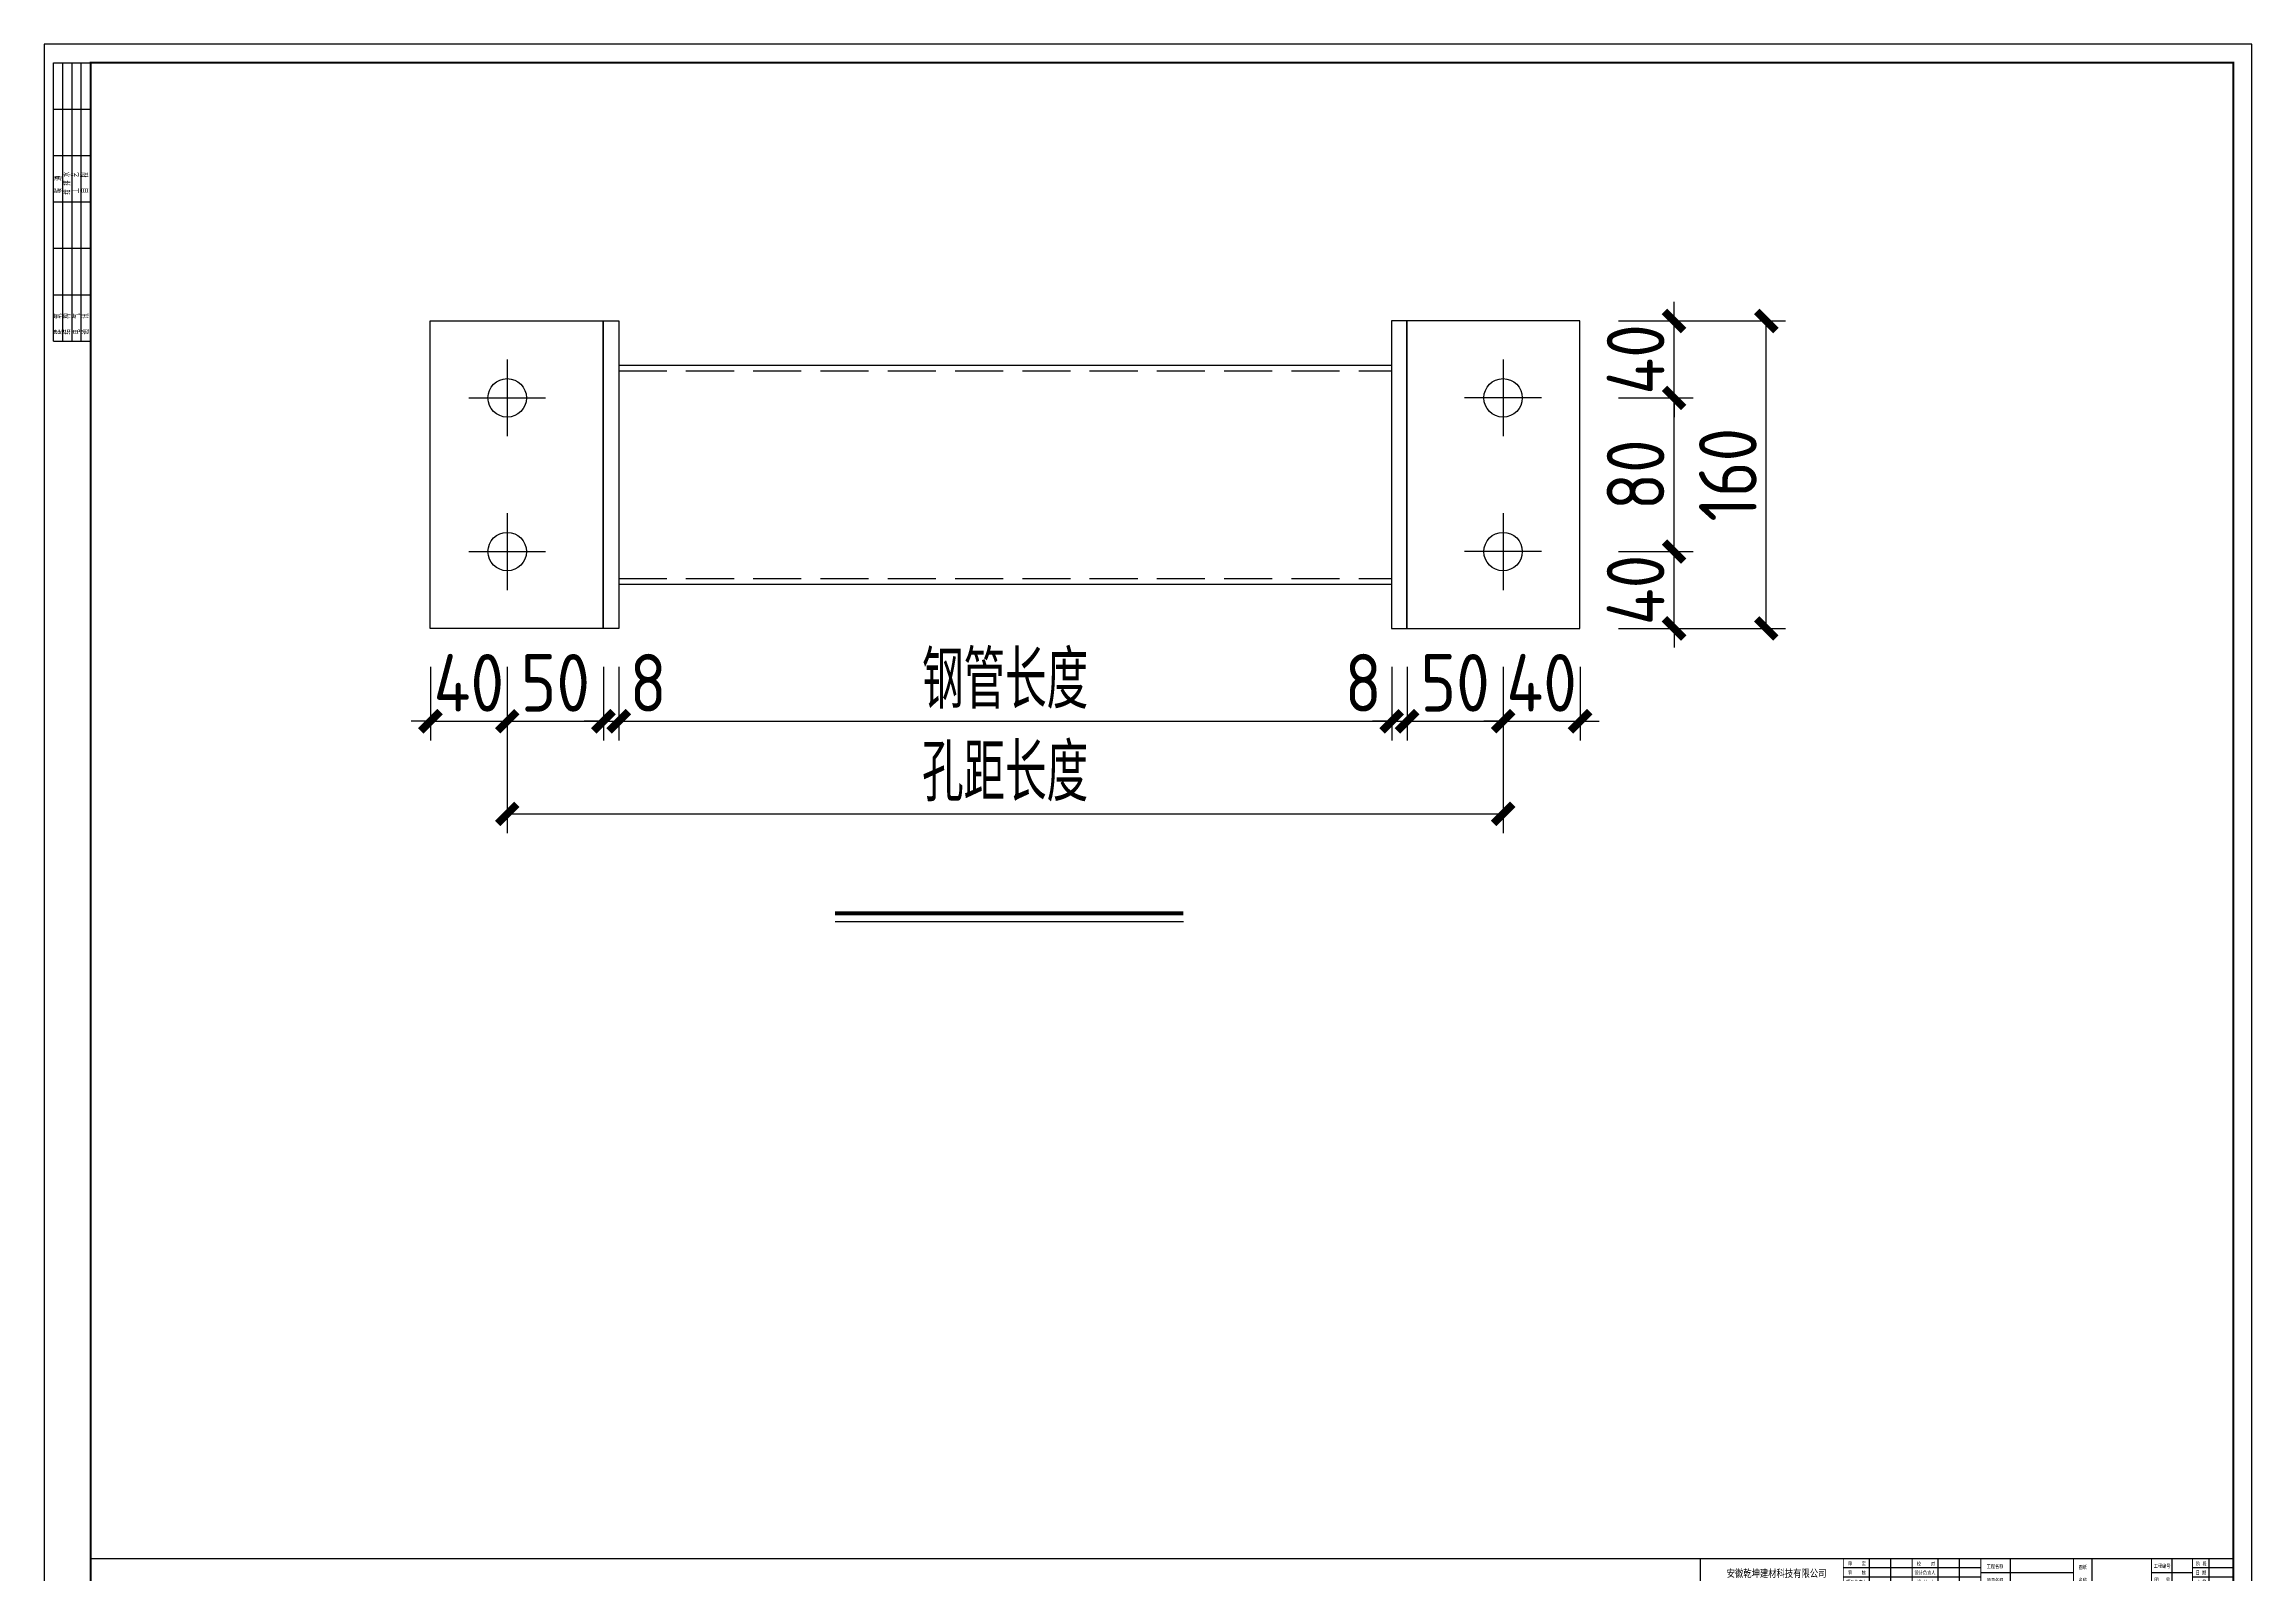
# Model space of a CAD drawing. Extents: x -196983 to 471790, y -783661 to 190401.
# Drawn here: x 75291 to 86776, y -228514 to -220553 of the extents above; entities that cross this region are included whole.
import ezdxf

# ---------------------------------------------------------------- set-up
doc = ezdxf.new("R2010")
doc.units = 0
doc.header["$LTSCALE"] = 1000
doc.header["$MEASUREMENT"] = 0
doc.linetypes.add('DASH', pattern=[0.35, 0.25, -0.1])
for name, color, linetype in [('_TCH_MASK', 7, 'Continuous'), ('AXIS', 3, 'Continuous'), ('PUB_TITLE', 4, 'Continuous')]:
    doc.layers.add(name, color=color, linetype=linetype)
doc.styles.get("Standard").update_dxf_attribs({"font": 'gbenor.shx', "bigfont": 'gbcbig.shx'})
doc.styles.add('图框', font='')
doc.styles.get('图框').set_extended_font_data('SimSun')
doc.dimstyles.get("Standard").update_dxf_attribs({"dimscale": 100, "dimtxt": 3.5, "dimasz": 1, "dimexe": 2.5, "dimexo": 3, "dimgap": 1.5, "dimtad": 1, "dimdec": 0, "dimzin": 0, "dimdsep": 46, "dimtxsty": 'Standard', "dimblk": 'ARCHTICK', "dimcen": 0.09, "dimadec": 0, "dimazin": 0, "dimtfac": 1, "dimtdec": 0, "dimtix": 1, "dimtmove": 2, "dimatfit": 3, "dimfxl": 1, "dimtolj": 1, "dimtzin": 0, "dimarcsym": 0})

# ---------------------------------------------------------------- blocks, each defined once
blk = doc.blocks.new('_ArchTick')
at = {"color": 0, "linetype": 'ByBlock', "const_width": 0.4}
blk.add_lwpolyline([(-0.5, -0.5), (0.5, 0.5)], dxfattribs=at)
blk = doc.blocks.new('*D1574')
at = {"layer": 'AXIS', "color": 0, "lineweight": -2}
for p, q in [((77300, -223794), (77300, -224177)), ((77700, -223794), (77700, -224177)), ((77300, -224077), (77200, -224077)), ((77300, -224077), (77700, -224077)), ((77700, -224077), (77800, -224077))]:
    blk.add_line(p, q, dxfattribs=at)
at = {"layer": 'Defpoints', "color": 0}
for p in [(77300, -223594), (77700, -223594), (77700, -224077)]:
    blk.add_point(p, dxfattribs=at)
at = {"layer": 'AXIS', "color": 0, "lineweight": -2, "xscale": 100, "yscale": 100, "zscale": 100}
blk.add_blockref('_ArchTick', (77300, -224077), dxfattribs=at)
at = {"layer": 'AXIS', "color": 0, "lineweight": -2, "xscale": 100, "yscale": 100, "zscale": 100, "rotation": 180}
blk.add_blockref('_ArchTick', (77700, -224077), dxfattribs=at)
at = {"layer": 'AXIS', "color": 0, "insert": (77500, -223877), "char_height": 300, "attachment_point": 5}
blk.add_mtext('\\A1;40', dxfattribs=at)
blk = doc.blocks.new('*D1575')
at = {"layer": 'AXIS', "color": 0, "lineweight": -2}
for p, q in [((77700, -223794), (77700, -224177)), ((78200, -223794), (78200, -224177)), ((77700, -224077), (78200, -224077))]:
    blk.add_line(p, q, dxfattribs=at)
at = {"layer": 'Defpoints', "color": 0}
for p in [(77700, -223594), (78200, -223594), (78200, -224077)]:
    blk.add_point(p, dxfattribs=at)
at = {"layer": 'AXIS', "color": 0, "lineweight": -2, "xscale": 100, "yscale": 100, "zscale": 100, "rotation": 180}
blk.add_blockref('_ArchTick', (77700, -224077), dxfattribs=at)
at = {"layer": 'AXIS', "color": 0, "lineweight": -2, "xscale": 100, "yscale": 100, "zscale": 100}
blk.add_blockref('_ArchTick', (78200, -224077), dxfattribs=at)
at = {"layer": 'AXIS', "color": 0, "insert": (77950, -223877), "char_height": 300, "attachment_point": 5}
blk.add_mtext('\\A1;50', dxfattribs=at)
blk = doc.blocks.new('*D1576')
at = {"layer": 'AXIS', "color": 0, "lineweight": -2}
for p, q in [((78200, -223794), (78200, -224177)), ((78280, -223794), (78280, -224177)), ((78200, -224077), (78100, -224077)), ((78200, -224077), (78280, -224077)), ((78280, -224077), (78380, -224077))]:
    blk.add_line(p, q, dxfattribs=at)
at = {"layer": 'Defpoints', "color": 0}
for p in [(78200, -223594), (78280, -223594), (78280, -224077)]:
    blk.add_point(p, dxfattribs=at)
at = {"layer": 'AXIS', "color": 0, "lineweight": -2, "xscale": 100, "yscale": 100, "zscale": 100}
blk.add_blockref('_ArchTick', (78200, -224077), dxfattribs=at)
at = {"layer": 'AXIS', "color": 0, "lineweight": -2, "xscale": 100, "yscale": 100, "zscale": 100, "rotation": 180}
blk.add_blockref('_ArchTick', (78280, -224077), dxfattribs=at)
at = {"layer": 'AXIS', "color": 0, "insert": (78433, -223877), "char_height": 300, "attachment_point": 5}
blk.add_mtext('\\A1;8', dxfattribs=at)
blk = doc.blocks.new('*D1577')
at = {"layer": 'AXIS', "color": 0, "lineweight": -2}
for p, q in [((78280, -223794), (78280, -224177)), ((82301, -223794), (82301, -224177)), ((78280, -224077), (82301, -224077))]:
    blk.add_line(p, q, dxfattribs=at)
at = {"layer": 'Defpoints', "color": 0}
for p in [(78280, -223594), (82301, -223594), (82301, -224077)]:
    blk.add_point(p, dxfattribs=at)
at = {"layer": 'AXIS', "color": 0, "lineweight": -2, "xscale": 100, "yscale": 100, "zscale": 100, "rotation": 180}
blk.add_blockref('_ArchTick', (78280, -224077), dxfattribs=at)
at = {"layer": 'AXIS', "color": 0, "lineweight": -2, "xscale": 100, "yscale": 100, "zscale": 100}
blk.add_blockref('_ArchTick', (82301, -224077), dxfattribs=at)
at = {"layer": 'AXIS', "color": 0, "insert": (80290, -223862), "char_height": 300, "attachment_point": 5}
blk.add_mtext('\\A1;钢管长度', dxfattribs=at)
blk = doc.blocks.new('*D1578')
at = {"layer": 'AXIS', "color": 0, "lineweight": -2}
for p, q in [((82301, -223794), (82301, -224177)), ((82381, -223794), (82381, -224177)), ((82301, -224077), (82201, -224077)), ((82301, -224077), (82381, -224077)), ((82381, -224077), (82481, -224077))]:
    blk.add_line(p, q, dxfattribs=at)
at = {"layer": 'Defpoints', "color": 0}
for p in [(82301, -223594), (82381, -223594), (82381, -224077)]:
    blk.add_point(p, dxfattribs=at)
at = {"layer": 'AXIS', "color": 0, "lineweight": -2, "xscale": 100, "yscale": 100, "zscale": 100}
blk.add_blockref('_ArchTick', (82301, -224077), dxfattribs=at)
at = {"layer": 'AXIS', "color": 0, "lineweight": -2, "xscale": 100, "yscale": 100, "zscale": 100, "rotation": 180}
blk.add_blockref('_ArchTick', (82381, -224077), dxfattribs=at)
at = {"layer": 'AXIS', "color": 0, "insert": (82153, -223877), "char_height": 300, "attachment_point": 5}
blk.add_mtext('\\A1;8', dxfattribs=at)
blk = doc.blocks.new('*D1579')
at = {"layer": 'AXIS', "color": 0, "lineweight": -2}
for p, q in [((82381, -223794), (82381, -224177)), ((82881, -223794), (82881, -224177)), ((82381, -224077), (82881, -224077))]:
    blk.add_line(p, q, dxfattribs=at)
at = {"layer": 'Defpoints', "color": 0}
for p in [(82381, -223594), (82881, -223594), (82881, -224077)]:
    blk.add_point(p, dxfattribs=at)
at = {"layer": 'AXIS', "color": 0, "lineweight": -2, "xscale": 100, "yscale": 100, "zscale": 100, "rotation": 180}
blk.add_blockref('_ArchTick', (82381, -224077), dxfattribs=at)
at = {"layer": 'AXIS', "color": 0, "lineweight": -2, "xscale": 100, "yscale": 100, "zscale": 100}
blk.add_blockref('_ArchTick', (82881, -224077), dxfattribs=at)
at = {"layer": 'AXIS', "color": 0, "insert": (82631, -223877), "char_height": 300, "attachment_point": 5}
blk.add_mtext('\\A1;50', dxfattribs=at)
blk = doc.blocks.new('*D1580')
at = {"layer": 'AXIS', "color": 0, "lineweight": -2}
for p, q in [((82881, -223794), (82881, -224177)), ((83281, -223794), (83281, -224177)), ((82881, -224077), (82781, -224077)), ((82881, -224077), (83281, -224077)), ((83281, -224077), (83381, -224077))]:
    blk.add_line(p, q, dxfattribs=at)
at = {"layer": 'Defpoints', "color": 0}
for p in [(82881, -223594), (83281, -223594), (83281, -224077)]:
    blk.add_point(p, dxfattribs=at)
at = {"layer": 'AXIS', "color": 0, "lineweight": -2, "xscale": 100, "yscale": 100, "zscale": 100}
blk.add_blockref('_ArchTick', (82881, -224077), dxfattribs=at)
at = {"layer": 'AXIS', "color": 0, "lineweight": -2, "xscale": 100, "yscale": 100, "zscale": 100, "rotation": 180}
blk.add_blockref('_ArchTick', (83281, -224077), dxfattribs=at)
at = {"layer": 'AXIS', "color": 0, "insert": (83081, -223877), "char_height": 300, "attachment_point": 5}
blk.add_mtext('\\A1;40', dxfattribs=at)
blk = doc.blocks.new('*D1572')
at = {"layer": 'AXIS', "color": 0, "lineweight": -2}
for p, q in [((77700, -223794), (77700, -224659)), ((82881, -223794), (82881, -224659)), ((77700, -224559), (82881, -224559))]:
    blk.add_line(p, q, dxfattribs=at)
at = {"layer": 'Defpoints', "color": 0}
for p in [(77700, -223594), (82881, -223594), (82881, -224559)]:
    blk.add_point(p, dxfattribs=at)
at = {"layer": 'AXIS', "color": 0, "lineweight": -2, "xscale": 100, "yscale": 100, "zscale": 100, "rotation": 180}
blk.add_blockref('_ArchTick', (77700, -224559), dxfattribs=at)
at = {"layer": 'AXIS', "color": 0, "lineweight": -2, "xscale": 100, "yscale": 100, "zscale": 100}
blk.add_blockref('_ArchTick', (82881, -224559), dxfattribs=at)
at = {"layer": 'AXIS', "color": 0, "insert": (80290, -224344), "char_height": 300, "attachment_point": 5}
blk.add_mtext('\\A1;孔距长度', dxfattribs=at)
blk = doc.blocks.new('*D1573')
at = {"layer": 'AXIS', "color": 0, "lineweight": -2}
for p, q in [((83770, -223194), (83770, -223094)), ((83481, -223194), (83870, -223194)), ((83770, -223594), (83770, -223194)), ((83481, -223594), (83870, -223594)), ((83770, -223594), (83770, -223694))]:
    blk.add_line(p, q, dxfattribs=at)
at = {"layer": 'Defpoints', "color": 0}
for p in [(83281, -223194), (83770, -223194), (83281, -223594)]:
    blk.add_point(p, dxfattribs=at)
at = {"layer": 'AXIS', "color": 0, "lineweight": -2, "xscale": 100, "yscale": 100, "zscale": 100}
for p, rotation in [((83770, -223194), 270), ((83770, -223594), 90)]:
    blk.add_blockref('_ArchTick', p, dxfattribs=dict(at, rotation=rotation))
at = {"layer": 'AXIS', "color": 0, "insert": (83570, -223394), "char_height": 300, "attachment_point": 5, "rotation": 90}
blk.add_mtext('\\A1;40', dxfattribs=at)
blk = doc.blocks.new('*D1581')
at = {"layer": 'AXIS', "color": 0, "lineweight": -2}
for p, q in [((83481, -222394), (83870, -222394)), ((83770, -223194), (83770, -222394)), ((83481, -223194), (83870, -223194))]:
    blk.add_line(p, q, dxfattribs=at)
at = {"layer": 'Defpoints', "color": 0}
for p in [(83281, -222394), (83770, -222394), (83281, -223194)]:
    blk.add_point(p, dxfattribs=at)
at = {"layer": 'AXIS', "color": 0, "lineweight": -2, "xscale": 100, "yscale": 100, "zscale": 100}
for p, rotation in [((83770, -222394), 90), ((83770, -223194), 270)]:
    blk.add_blockref('_ArchTick', p, dxfattribs=dict(at, rotation=rotation))
at = {"layer": 'AXIS', "color": 0, "insert": (83570, -222794), "char_height": 300, "attachment_point": 5, "rotation": 90}
blk.add_mtext('\\A1;80', dxfattribs=at)
blk = doc.blocks.new('*D1582')
at = {"layer": 'AXIS', "color": 0, "lineweight": -2}
for p, q in [((83770, -221994), (83770, -221894)), ((83481, -221994), (83870, -221994)), ((83770, -222394), (83770, -221994)), ((83481, -222394), (83870, -222394)), ((83770, -222394), (83770, -222494))]:
    blk.add_line(p, q, dxfattribs=at)
at = {"layer": 'Defpoints', "color": 0}
for p in [(83281, -221994), (83770, -221994), (83281, -222394)]:
    blk.add_point(p, dxfattribs=at)
at = {"layer": 'AXIS', "color": 0, "lineweight": -2, "xscale": 100, "yscale": 100, "zscale": 100}
for p, rotation in [((83770, -221994), 270), ((83770, -222394), 90)]:
    blk.add_blockref('_ArchTick', p, dxfattribs=dict(at, rotation=rotation))
at = {"layer": 'AXIS', "color": 0, "insert": (83570, -222194), "char_height": 300, "attachment_point": 5, "rotation": 90}
blk.add_mtext('\\A1;40', dxfattribs=at)
blk = doc.blocks.new('*D1583')
at = {"layer": 'AXIS', "color": 0, "lineweight": -2}
for p, q in [((83481, -221994), (84350, -221994)), ((84250, -223594), (84250, -221994)), ((83481, -223594), (84350, -223594))]:
    blk.add_line(p, q, dxfattribs=at)
at = {"layer": 'Defpoints', "color": 0}
for p in [(83281, -221994), (84250, -221994), (83281, -223594)]:
    blk.add_point(p, dxfattribs=at)
at = {"layer": 'AXIS', "color": 0, "lineweight": -2, "xscale": 100, "yscale": 100, "zscale": 100}
for p, rotation in [((84250, -221994), 90), ((84250, -223594), 270)]:
    blk.add_blockref('_ArchTick', p, dxfattribs=dict(at, rotation=rotation))
at = {"layer": 'AXIS', "color": 0, "insert": (84050, -222794), "char_height": 300, "attachment_point": 5, "rotation": 90}
blk.add_mtext('\\A1;160', dxfattribs=at)
blk = doc.blocks.new('$titleblk$00000095')
for p, q in [((-150, 20), (-150, 0)), ((-150, 20), (0, 20)), ((-150, 15), (-75, 15)), ((-125, 20), (-125, 0)), ((-100, 20), (-100, 0)), ((-75, 20), (-75, 0)), ((-75, 20), (-75, 0)), ((-75, 15), (0, 15)), ((-50, 20), (-50, 0)), ((-25, 20), (-25, 0)), ((0, 20), (0, 0)), ((-150, 10), (-75, 10)), ((-150, 5), (-75, 5)), ((-75, 10), (0, 10)), ((-75, 5), (0, 5))]:
    blk.add_line(p, q)
at = {"width": 0.8}
for s, p in [('建   筑', (-146.4, 15.6)), ('结   构', (-146.4, 10.9)), ('给 排 水', (-71, 10.9)), ('暖  通', (-70.3, 15.7)), ('通   讯', (-146.4, 0.9)), ('电   气', (-146.4, 5.6)), ('工   艺', (-70.3, 6.1)), ('自   控', (-70.3, 1.2))]:
    blk.add_text(s, height=3.51, dxfattribs=at).set_placement(p)
blk = doc.blocks.new('新块')
for p, q in [((-8240, 400), (-8240, 1000)), ((-7780, 400), (-7780, 1000)), ((-6760, 400), (-6760, 1000)), ((-6300, 400), (-6300, 1000)), ((-5200, 400), (-5200, 1000)), ((-3440, 400), (-3440, 1000)), ((-1720, 400), (-1720, 1000)), ((-920, 400), (-920, 1000)), ((-400, 400), (-400, 1000)), ((-5840, 800), (-8800, 800)), ((-5840, 600), (-8800, 600)), ((-5840, 700), (-3840, 700)), ((-2160, 700), (-1280, 700)), ((-400, 800), (-1280, 800)), ((-400, 600), (-1280, 600))]:
    blk.add_line(p, q)
for points, const_width in [([(-11880, 400), (-11880, 1000), (-400, 1000)], 32), ([(-8800, 400), (-8800, 1000)], 20), ([(-7320, 400), (-7320, 1000)], 20), ([(-5840, 400), (-5840, 1000)], 20), ([(-3840, 400), (-3840, 1000)], 20), ([(-2160, 400), (-2160, 1000)], 20), ([(-1280, 400), (-1280, 1000)], 20)]:
    blk.add_lwpolyline(points, dxfattribs=dict(const_width=const_width))
at = {"layer": 'PUB_TITLE'}
blk.add_lwpolyline([(-47560, 0), (0, 0), (0, 33640), (-47560, 33640)], close=True, dxfattribs=at)
at = {"layer": 'PUB_TITLE', "const_width": 40}
blk.add_lwpolyline([(-46560, 400), (-400, 400), (-400, 33240), (-46560, 33240)], close=True, dxfattribs=at)
at = {"layer": 'PUB_TITLE', "const_width": 32}
blk.add_lwpolyline([(-400, 1000), (-46560, 1000)], dxfattribs=at)
at = {"layer": 'PUB_TITLE', "xscale": 40, "yscale": 40, "zscale": 40, "rotation": 90}
blk.add_blockref('$titleblk$00000095', (-46560, 33240), dxfattribs=at)
at = {"style": '图框', "width": 0.8}
for s, height, p in [('安徽乾坤建材科技有限公司', 160, (-11315, 604)), ('项目负责人', 80, (-8739, 457)), ('审    核', 80, (-8702, 659)), ('审    定', 80, (-8701, 854)), ('设计负责人', 80, (-7265, 659)), ('校    对', 80, (-7217, 851)), ('设 计 人', 80, (-7213, 457)), ('项目名称', 80, (-5712, 494)), ('工程名称', 80, (-5712, 794)), ('名称', 80, (-3732, 498)), ('图纸', 80, (-3732, 778)), ('工程编号', 80, (-2112, 803)), ('图   号', 80, (-2098, 504)), ('比 例', 80, (-1211, 457)), ('阶 段', 80, (-1205, 851)), ('日 期', 80, (-1212, 659))]:
    blk.add_text(s, height=height, dxfattribs=at).set_placement(p)
for tag, p in [('审定人', (-8147, 838)), ('校对', (-6621, 837)), ('阶段', (-810, 832)), ('项目负责人', (-8228, 444)), ('审核人', (-8147, 641)), ('设计负责人', (-6745, 649)), ('设计人', (-6659, 447)), ('项目名称', (-5026, 479)), ('工程名称', (-5026, 781)), ('图名', (-3347, 649)), ('图号', (-1657, 502)), ('日期', (-905, 632)), ('比例', (-810, 446))]:
    blk.add_attdef(tag, p, '', height=120)

msp = doc.modelspace()

# ---------------------------------------------------------------- linework, layer by layer
at = {"color": 1}
for p, q in [((77299.6, -221994), (78199.6, -221994)), ((77299.6, -223594), (77299.6, -221994)), ((78199.6, -221994), (78199.6, -223594)), ((83280.6, -221994), (82380.6, -221994)), ((82380.6, -221994), (82380.6, -223594)), ((83280.6, -223594), (83280.6, -221994)), ((78279.6, -222224), (82300.6, -222224)), ((78279.6, -223364), (82300.6, -223364)), ((78199.6, -223594), (77299.6, -223594)), ((82380.6, -223594), (83280.6, -223594))]:
    msp.add_line(p, q, dxfattribs=at)
at = {"color": 6}
for p, q in [((77699.6, -222194), (77699.6, -222594)), ((82880.6, -222194), (82880.6, -222594)), ((77499.6, -222394), (77899.6, -222394)), ((83080.6, -222394), (82680.6, -222394)), ((77699.6, -222994), (77699.6, -223394)), ((82880.6, -222994), (82880.6, -223394)), ((77499.6, -223194), (77899.6, -223194)), ((83080.6, -223194), (82680.6, -223194))]:
    msp.add_line(p, q, dxfattribs=at)
at = {"color": 1, "linetype": 'DASH'}
for p, q in [((78279.6, -222254), (82300.6, -222254)), ((78279.6, -223334), (82300.6, -223334))]:
    msp.add_line(p, q, dxfattribs=at)
at = {"color": 1}
for points in [[(78199.6, -221994), (78279.6, -221994), (78279.6, -223594), (78199.6, -223594)], [(82380.6, -221994), (82300.6, -221994), (82300.6, -223594), (82380.6, -223594)]]:
    msp.add_lwpolyline(points, close=True, dxfattribs=at)
at = {"color": 6}
for centre in [(77699.6, -222394), (82880.6, -222394), (77699.6, -223194), (82880.6, -223194)]:
    msp.add_circle(centre, 100, dxfattribs=at)
at = {"layer": 'AXIS', "color": 4}
msp.add_line((81217.6, -225121.8), (79405.2, -225121.8), dxfattribs=at)
at = {"layer": 'AXIS', "color": 4, "const_width": 20}
msp.add_lwpolyline([(79405.2, -225076.5), (81217.6, -225076.5)], dxfattribs=at)

# ---------------------------------------------------------------- block references
at = {"layer": '_TCH_MASK', "color": 0, "lineweight": 15, "xscale": 0.2414909666404128, "yscale": 0.2414909665822051, "zscale": 0.2414909666080561}
msp.add_blockref('新块', (86776, -228676.9), dxfattribs=at)

# ---------------------------------------------------------------- dimensions: what is measured, and where the dimension line sits
at = {"layer": 'AXIS', "color": 4}
for base, p1, p2, picture, middle in [((83769.8, -221994), (83280.6, -222394), (83280.6, -221994), '*D1582', (83569.8, -222194)), ((84250.4, -221994), (83280.6, -223594), (83280.6, -221994), '*D1583', (84050.4, -222794)), ((83769.8, -222394), (83280.6, -223194), (83280.6, -222394), '*D1581', (83569.8, -222794)), ((83769.8, -223194), (83280.6, -223594), (83280.6, -223194), '*D1573', (83569.8, -223394))]:
    dim = msp.add_linear_dim(base=base, p1=p1, p2=p2, angle=90, dimstyle='Standard', override={"dimtxt": 3, "dimexe": 1, "dimexo": 2, "dimgap": 0.5, "dimlfac": 0.1}, dxfattribs=at)
    dim.commit()
    dim.dimension.update_dxf_attribs({"geometry": picture, "text_midpoint": middle})
for base, p1, p2, picture, middle in [((77699.6, -224076.8), (77299.6, -223594), (77699.6, -223594), '*D1574', (77499.6, -223876.8)), ((78199.6, -224076.8), (77699.6, -223594), (78199.6, -223594), '*D1575', (77949.6, -223876.8)), ((82880.6, -224076.8), (82380.6, -223594), (82880.6, -223594), '*D1579', (82630.6, -223876.8)), ((83280.6, -224076.8), (82880.6, -223594), (83280.6, -223594), '*D1580', (83080.6, -223876.8))]:
    dim = msp.add_linear_dim(base=base, p1=p1, p2=p2, dimstyle='Standard', override={"dimtxt": 3, "dimexe": 1, "dimexo": 2, "dimgap": 0.5, "dimlfac": 0.1}, dxfattribs=at)
    dim.commit()
    dim.dimension.update_dxf_attribs({"geometry": picture, "text_midpoint": middle})
for base, p1, p2, text, picture, middle in [((82880.6, -224558.5), (77699.6, -223594), (82880.6, -223594), '孔距长度', '*D1572', (80290.1, -224343.6)), ((82300.6, -224076.8), (78279.6, -223594), (82300.6, -223594), '钢管长度', '*D1577', (80290.1, -223861.9))]:
    dim = msp.add_linear_dim(base=base, p1=p1, p2=p2, text=text, dimstyle='Standard', override={"dimtxt": 3, "dimexe": 1, "dimexo": 2, "dimgap": 0.5, "dimlfac": 0.1}, dxfattribs=at)
    dim.commit()
    dim.dimension.update_dxf_attribs({"geometry": picture, "text_midpoint": middle})
for base, p1, p2, picture, middle in [((78279.6, -224076.8), (78199.6, -223594), (78279.6, -223594), '*D1576', (78432.6, -223876.8)), ((82380.6, -224076.8), (82300.6, -223594), (82380.6, -223594), '*D1578', (82152.8, -223876.8))]:
    dim = msp.add_linear_dim(base=base, p1=p1, p2=p2, dimstyle='Standard', override={"dimtxt": 3, "dimexe": 1, "dimexo": 2, "dimgap": 0.5, "dimlfac": 0.1}, dxfattribs=at)
    dim.commit()
    dim.dimension.update_dxf_attribs({"geometry": picture, "text_midpoint": middle, "dimtype": 160})

doc.saveas('drawing.dxf')
